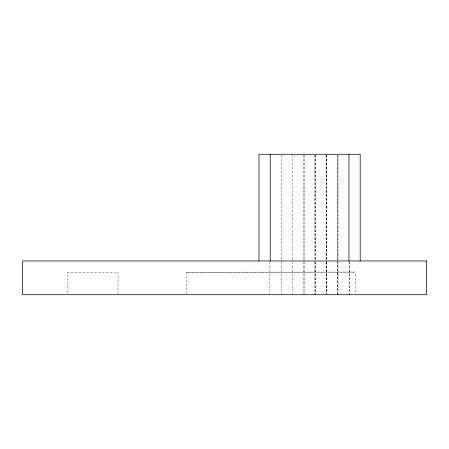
<?xml version="1.0" encoding="UTF-8"?>
<svg xmlns="http://www.w3.org/2000/svg" width="449" height="449" viewBox="0 0 449 449"><rect width="100%" height="100%" fill="white"/><g stroke="black" fill="none" stroke-linecap="round" stroke-linejoin="round"><path stroke-width="0.34" stroke-dasharray="2.25 1.68" d="M186.515 294.039L186.515 272.223L355.215 272.015L355.215 294.039M186.515 272.223L355.215 272.223M349.283 261.879L349.283 294.016M349.249 261.879L349.249 294.718M338.035 154.984L338.035 261.183M338.035 261.879L338.035 294.718M326.788 154.984L326.788 261.183M326.788 261.879L326.788 294.016M326.451 154.984L326.451 261.183M326.451 261.879L326.451 294.016M326.114 154.984L326.114 261.183M326.114 261.879L326.114 294.016M315.546 154.984L315.546 261.183M315.546 261.879L315.546 294.718M315.204 154.984L315.204 261.183M315.204 261.879L315.204 294.718M314.867 154.984L314.867 261.183M314.867 261.879L314.867 294.718M304.299 154.984L304.299 261.183M304.299 261.879L304.299 294.718M303.619 154.984L303.619 261.183M303.619 261.879L303.619 294.718M292.378 154.984L292.378 261.183M292.378 261.879L292.378 294.718M281.804 154.984L281.804 261.183M281.804 261.879L281.804 294.718M269.883 261.879L269.883 294.718M118.048 294.044L118.048 272.223L67.44 272.223L67.44 294.039M337.395 261.183L337.395 154.984L337.362 261.183M337.395 294.718L337.395 261.879L337.362 294.718"/><path stroke-width="0.67" d="M360.193 260.976L360.193 154.282L258.972 154.282L258.972 260.976M348.946 154.282L348.946 260.976M270.219 154.282L270.219 260.976M426.55 260.976L22.45 260.976L22.45 294.718L426.55 294.718L426.55 260.976"/></g></svg>
